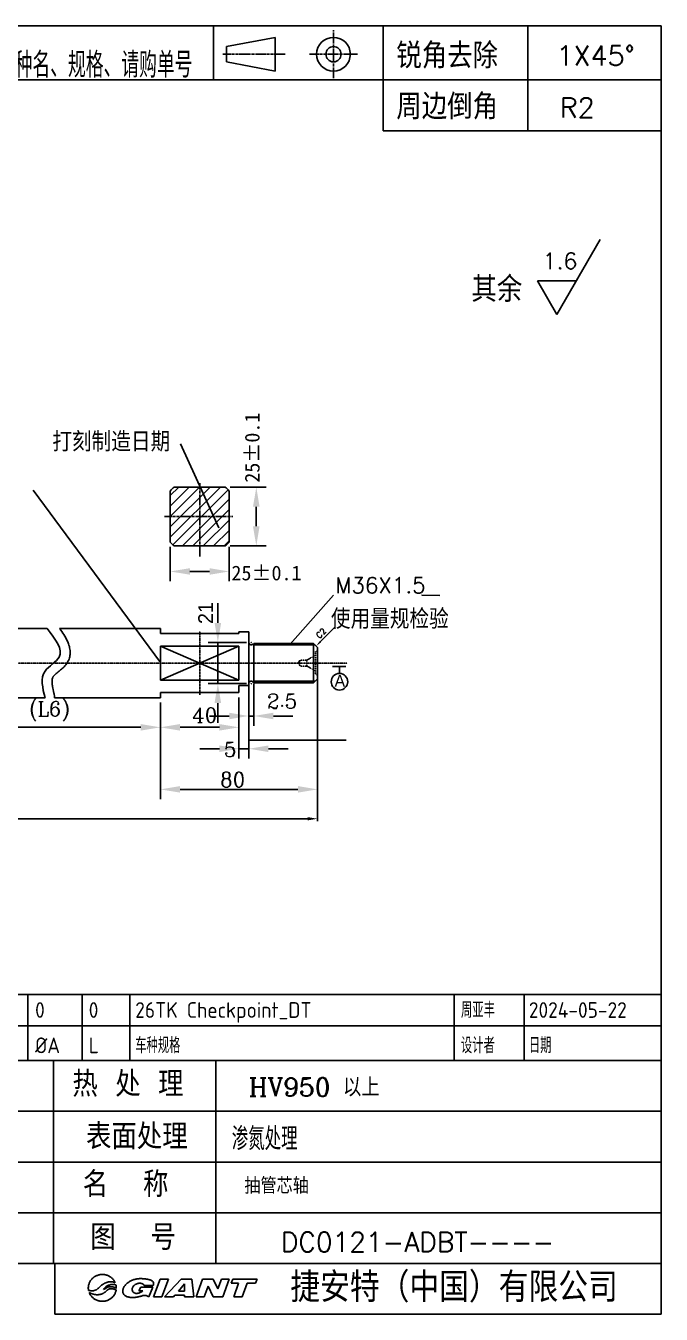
# Model space of a CAD drawing. Extents: x 47053 to 47992, y -1128 to -472.
# Drawn here: x 47668 to 47992, y -1128 to -472 of the extents above; entities that cross this region are included whole.
import ezdxf
from ezdxf.enums import TextEntityAlignment as Align

# ---------------------------------------------------------------- set-up
doc = ezdxf.new("R2010")
doc.units = 0
doc.header["$MEASUREMENT"] = 0
doc.linetypes.add('CENTER', pattern=[2, 1.25, -0.25, 0.25, -0.25])
doc.linetypes.add('HIDDEN', pattern=[0.375, 0.25, -0.125])
doc.layers.get('0').update_dxf_attribs({"linetype": 'CONTINUOUS'})
doc.layers.get('DEFPOINTS').update_dxf_attribs({"linetype": 'CONTINUOUS'})
for name, color, linetype in [('CEN', 1, 'CENTER'), ('CON', 7, 'CONTINUOUS'), ('DAS', 5, 'HIDDEN'), ('DIM', 7, 'CONTINUOUS'), ('TL', 7, 'CONTINUOUS'), ('TXT', 7, 'CONTINUOUS')]:
    doc.layers.add(name, color=color, linetype=linetype)
doc.styles.add('2', font='simsun.ttc')
doc.styles.add('ACISOTS', font='isocp.shx', dxfattribs={"height": 1, "bigfont": 'gbcbig.shx'})
doc.styles.add('CHINA', font='c2', dxfattribs={"bigfont": 'china'})
doc.styles.add('H', font='IC-Romanc.shx', dxfattribs={"bigfont": 'hzfs.shx'})
doc.styles.add('HZ', font='complex.shx', dxfattribs={"bigfont": 'HZFS.SHX'})
doc.styles.add('ROMANS', font='romans.shx', dxfattribs={"bigfont": 'hzfs.shx'})
doc.styles.get("Standard").update_dxf_attribs({"font": 'txt.shx', "bigfont": 'hzfs.shx'})
doc.dimstyles.new('ISO-25$0', dxfattribs={"dimtxt": 7, "dimasz": 5, "dimexe": 1.25, "dimexo": 0.625, "dimgap": 1.2, "dimtad": 1, "dimdec": 1, "dimzin": 1, "dimdsep": 46, "dimtxsty": 'STANDARD', "dimcen": 0, "dimadec": 1, "dimazin": 0, "dimtfac": 1, "dimtdec": 1, "dimtix": 1, "dimtofl": 0, "dimtmove": 1, "dimatfit": 3, "dimfxl": 1, "dimarcsym": 0})
doc.dimstyles.get("Standard").update_dxf_attribs({"dimtxt": 8, "dimasz": 1.5, "dimexe": 1, "dimexo": 0, "dimgap": 2, "dimtad": 1, "dimdec": 3, "dimrnd": 0.01, "dimdsep": 46, "dimtxsty": 'HZ', "dimcen": 0.09, "dimazin": 2, "dimtfac": 1, "dimtdec": 3, "dimtmove": 0, "dimatfit": 3, "dimfxl": 1, "dimtolj": 1, "dimarcsym": 0})
doc.dimstyles.new('STANDARD$0', dxfattribs={"dimscale": 2.5, "dimtxt": 3, "dimasz": 4, "dimexe": 2, "dimexo": 1, "dimgap": 1, "dimtad": 1, "dimdsep": 46, "dimtxsty": 'CHINA', "dimcen": 1, "dimazin": 2, "dimtfac": 1, "dimtmove": 1, "dimatfit": 3, "dimfxl": 1, "dimtolj": 1, "dimarcsym": 0})

# ---------------------------------------------------------------- blocks, each defined once
blk = doc.blocks.new('*D25')
at = {"layer": 'DEFPOINTS', "color": 0, "transparency": 16777216}
for p in [(47159.51, -796.45), (47816.63, -796.45), (47159.51, -875.78)]:
    blk.add_point(p, dxfattribs=at)
at = {"layer": 'DIM', "color": 0, "lineweight": -2, "transparency": 16777216}
for p, q in [((47159.51, -797.08), (47159.51, -877.03)), ((47816.63, -797.08), (47816.63, -877.03)), ((47811.63, -875.78), (47164.51, -875.78))]:
    blk.add_line(p, q, dxfattribs=at)
at = {"layer": 'DIM', "color": 0, "transparency": 16777216}
for points in [[(47164.51, -874.95), (47164.51, -876.62), (47159.51, -875.78)], [(47811.63, -876.62), (47811.63, -874.95), (47816.63, -875.78)]]:
    blk.add_solid(points, dxfattribs=at)
at = {"layer": 'DIM', "color": 0, "transparency": 16777216, "insert": (47444.98, -871.08), "char_height": 7, "attachment_point": 5}
blk.add_mtext('LT', dxfattribs=at)
blk = doc.blocks.new('*D24')
at = {"layer": 'DEFPOINTS', "color": 0, "transparency": 16777216}
for p in [(47741.63, -734.76), (47771.63, -734.76), (47771.63, -749.77)]:
    blk.add_point(p, dxfattribs=at)
at = {"layer": 'DIM', "color": 0, "lineweight": -2, "transparency": 16777216}
for p, q in [((47741.63, -737.26), (47741.63, -754.77)), ((47771.63, -737.26), (47771.63, -754.77)), ((47751.63, -749.77), (47761.63, -749.77))]:
    blk.add_line(p, q, dxfattribs=at)
at = {"layer": 'DIM', "color": 0, "transparency": 16777216}
for points in [[(47751.63, -748.1), (47751.63, -751.43), (47741.63, -749.77)], [(47761.63, -751.43), (47761.63, -748.1), (47771.63, -749.77)]]:
    blk.add_solid(points, dxfattribs=at)
at = {"layer": 'DIM', "color": 0, "transparency": 16777216, "insert": (47790.63, -750.6), "char_height": 7.5, "attachment_point": 5, "style": '2'}
blk.add_mtext('\\A1;25±0.1', dxfattribs=at)
blk = doc.blocks.new('*D23')
at = {"layer": 'DEFPOINTS', "color": 0, "transparency": 16777216}
for p in [(47769.63, -706.76), (47769.63, -736.76), (47785.45, -736.76)]:
    blk.add_point(p, dxfattribs=at)
at = {"layer": 'DIM', "color": 0, "lineweight": -2, "transparency": 16777216}
for p, q in [((47772.13, -706.76), (47790.45, -706.76)), ((47785.45, -716.76), (47785.45, -726.76)), ((47772.13, -736.76), (47790.45, -736.76))]:
    blk.add_line(p, q, dxfattribs=at)
at = {"layer": 'DIM', "color": 0, "transparency": 16777216}
for points in [[(47787.11, -716.76), (47783.78, -716.76), (47785.45, -706.76)], [(47783.78, -726.76), (47787.11, -726.76), (47785.45, -736.76)]]:
    blk.add_solid(points, dxfattribs=at)
at = {"layer": 'DIM', "color": 0, "transparency": 16777216, "insert": (47783.43, -686.67), "char_height": 7.5, "attachment_point": 5, "rotation": 90, "style": '2'}
blk.add_mtext('\\A1;25±0.1', dxfattribs=at)
blk = doc.blocks.new('*D22')
at = {"layer": 'DEFPOINTS', "color": 0, "transparency": 16777216}
for p in [(47783, -785.95), (47765.86, -806.86), (47782.91, -806.86)]:
    blk.add_point(p, dxfattribs=at)
at = {"layer": 'DIM', "color": 0, "lineweight": -2, "transparency": 16777216}
for p, q in [((47765.86, -775.95), (47765.86, -765.95)), ((47780.5, -785.95), (47760.86, -785.95)), ((47765.86, -785.95), (47765.86, -806.86)), ((47780.41, -806.86), (47760.86, -806.86)), ((47765.86, -816.86), (47765.86, -826.86))]:
    blk.add_line(p, q, dxfattribs=at)
at = {"layer": 'DIM', "color": 0, "transparency": 16777216}
for points in [[(47764.19, -775.95), (47767.53, -775.95), (47765.86, -785.95)], [(47767.53, -816.86), (47764.19, -816.86), (47765.86, -806.86)]]:
    blk.add_solid(points, dxfattribs=at)
at = {"layer": 'DIM', "color": 0, "transparency": 16777216, "insert": (47759.61, -770.95), "char_height": 7.5, "attachment_point": 5, "rotation": 90, "style": 'CHINA'}
blk.add_mtext('\\A1;21', dxfattribs=at)
blk = doc.blocks.new('*D21')
at = {"layer": 'DEFPOINTS', "color": 0, "transparency": 16777216}
for p in [(47816.63, -796.45), (47736.63, -814.1), (47736.63, -860.83)]:
    blk.add_point(p, dxfattribs=at)
at = {"layer": 'DIM', "color": 0, "lineweight": -2, "transparency": 16777216}
for p, q in [((47816.63, -798.95), (47816.63, -865.83)), ((47736.63, -816.6), (47736.63, -865.83)), ((47806.63, -860.83), (47746.63, -860.83))]:
    blk.add_line(p, q, dxfattribs=at)
at = {"layer": 'DIM', "color": 0, "transparency": 16777216}
for points in [[(47746.63, -859.16), (47746.63, -862.49), (47736.63, -860.83)], [(47806.63, -862.49), (47806.63, -859.16), (47816.63, -860.83)]]:
    blk.add_solid(points, dxfattribs=at)
at = {"layer": 'DIM', "color": 0, "transparency": 16777216, "insert": (47773.38, -855.87), "char_height": 7.5, "attachment_point": 5, "style": 'HZ'}
blk.add_mtext('\\A1;80', dxfattribs=at)
blk = doc.blocks.new('*D20')
at = {"layer": 'DEFPOINTS', "color": 0, "transparency": 16777216}
for p in [(47736.63, -814.1), (47776.63, -811.45), (47736.63, -829.2)]:
    blk.add_point(p, dxfattribs=at)
at = {"layer": 'DIM', "color": 0, "lineweight": -2, "transparency": 16777216}
for p, q in [((47776.63, -813.95), (47776.63, -834.2)), ((47736.63, -816.6), (47736.63, -834.2)), ((47766.63, -829.2), (47746.63, -829.2))]:
    blk.add_line(p, q, dxfattribs=at)
at = {"layer": 'DIM', "color": 0, "transparency": 16777216}
for points in [[(47746.63, -827.54), (47746.63, -830.87), (47736.63, -829.2)], [(47766.63, -830.87), (47766.63, -827.54), (47776.63, -829.2)]]:
    blk.add_solid(points, dxfattribs=at)
at = {"layer": 'DIM', "color": 0, "transparency": 16777216, "insert": (47759.14, -822.95), "char_height": 7.5, "attachment_point": 5, "style": 'HZ'}
blk.add_mtext('\\A1;40', dxfattribs=at)
blk = doc.blocks.new('*D19')
at = {"layer": 'DEFPOINTS', "color": 0, "transparency": 16777216}
for p in [(47784.13, -804.46), (47781.63, -807.85), (47784.13, -823.43)]:
    blk.add_point(p, dxfattribs=at)
at = {"layer": 'DIM', "color": 0, "lineweight": -2, "transparency": 16777216}
for p, q in [((47784.13, -806.96), (47784.13, -828.43)), ((47781.63, -810.35), (47781.63, -828.43)), ((47771.63, -823.43), (47761.63, -823.43)), ((47781.63, -823.43), (47784.13, -823.43)), ((47794.13, -823.43), (47804.13, -823.43))]:
    blk.add_line(p, q, dxfattribs=at)
at = {"layer": 'DIM', "color": 0, "transparency": 16777216}
for points in [[(47771.63, -825.09), (47771.63, -821.76), (47781.63, -823.43)], [(47794.13, -821.76), (47794.13, -825.09), (47784.13, -823.43)]]:
    blk.add_solid(points, dxfattribs=at)
at = {"layer": 'DIM', "color": 0, "transparency": 16777216, "insert": (47798.56, -815.88), "char_height": 7.5, "attachment_point": 5, "style": 'HZ'}
blk.add_mtext('\\A1;2.5', dxfattribs=at)
blk = doc.blocks.new('*D18')
at = {"layer": 'DEFPOINTS', "color": 0, "transparency": 16777216}
for p in [(47776.63, -811.45), (47781.63, -807.85), (47781.63, -840.11)]:
    blk.add_point(p, dxfattribs=at)
at = {"layer": 'DIM', "color": 0, "lineweight": -2, "transparency": 16777216}
for p, q in [((47776.63, -813.95), (47776.63, -845.11)), ((47781.63, -810.35), (47781.63, -845.11)), ((47766.63, -840.11), (47756.63, -840.11)), ((47776.63, -840.11), (47781.63, -840.11)), ((47791.63, -840.11), (47801.63, -840.11))]:
    blk.add_line(p, q, dxfattribs=at)
at = {"layer": 'DIM', "color": 0, "transparency": 16777216}
for points in [[(47766.63, -841.78), (47766.63, -838.44), (47776.63, -840.11)], [(47791.63, -838.44), (47791.63, -841.78), (47781.63, -840.11)]]:
    blk.add_solid(points, dxfattribs=at)
at = {"layer": 'DIM', "color": 0, "transparency": 16777216, "insert": (47772.13, -840.44), "char_height": 7.5, "attachment_point": 5, "style": 'HZ'}
blk.add_mtext('\\A1;5', dxfattribs=at)
blk = doc.blocks.new('*D17')
at = {"layer": 'DEFPOINTS', "color": 0, "transparency": 16777216}
for p in [(47623.52, -814.6), (47736.63, -814.6), (47736.63, -829.2)]:
    blk.add_point(p, dxfattribs=at)
at = {"layer": 'DIM', "color": 0, "lineweight": -2, "transparency": 16777216}
for p, q in [((47623.52, -817.1), (47623.52, -834.2)), ((47736.63, -817.1), (47736.63, -834.2)), ((47633.52, -829.2), (47726.63, -829.2))]:
    blk.add_line(p, q, dxfattribs=at)
at = {"layer": 'DIM', "color": 0, "transparency": 16777216}
for points in [[(47633.52, -827.54), (47633.52, -830.87), (47623.52, -829.2)], [(47726.63, -830.87), (47726.63, -827.54), (47736.63, -829.2)]]:
    blk.add_solid(points, dxfattribs=at)
at = {"layer": 'DIM', "color": 0, "transparency": 16777216, "insert": (47680.07, -821), "char_height": 7.5, "attachment_point": 5, "style": 'HZ'}
blk.add_mtext('\\A1;(L6)', dxfattribs=at)
blk = doc.blocks.new('GIANT')
for p, q in [((231.03, 29.75), (230.98, 29.65)), ((231.09, 29.84), (231.03, 29.75)), ((231.15, 29.94), (231.09, 29.84)), ((231.21, 30.03), (231.15, 29.94)), ((231.28, 30.12), (231.21, 30.03)), ((231.35, 30.2), (231.28, 30.12)), ((231.43, 30.28), (231.35, 30.2)), ((231.51, 30.36), (231.43, 30.28)), ((231.59, 30.43), (231.51, 30.36)), ((231.68, 30.5), (231.59, 30.43)), ((231.77, 30.56), (231.68, 30.5)), ((231.87, 30.62), (231.77, 30.56)), ((231.97, 30.68), (231.87, 30.62)), ((232.07, 30.73), (231.97, 30.68)), ((232.17, 30.77), (232.07, 30.73)), ((232.27, 30.81), (232.17, 30.77)), ((232.38, 30.85), (232.27, 30.81)), ((232.49, 30.88), (232.38, 30.85)), ((232.6, 30.91), (232.49, 30.88)), ((232.72, 30.93), (232.6, 30.91)), ((232.83, 30.94), (232.72, 30.93)), ((232.95, 30.95), (232.83, 30.94)), ((233.07, 30.96), (232.95, 30.95)), ((233.18, 30.95), (233.07, 30.96)), ((233.3, 30.95), (233.18, 30.95)), ((233.42, 30.93), (233.3, 30.95)), ((233.53, 30.91), (233.42, 30.93)), ((233.65, 30.89), (233.53, 30.91)), ((233.76, 30.86), (233.65, 30.89)), ((233.87, 30.82), (233.76, 30.86)), ((233.98, 30.78), (233.87, 30.82)), ((234.09, 30.74), (233.98, 30.78)), ((234, 29.7), (234.08, 29.72)), ((234.08, 29.72), (234.16, 29.73)), ((234.19, 30.68), (234.09, 30.74)), ((234.16, 29.73), (234.25, 29.74)), ((234.29, 30.63), (234.19, 30.68)), ((234.25, 29.74), (234.33, 29.75)), ((234.39, 30.57), (234.29, 30.63)), ((234.33, 29.75), (234.41, 29.75)), ((234.49, 30.5), (234.39, 30.57)), ((234.41, 29.75), (234.49, 29.75)), ((234.58, 30.43), (234.49, 30.5)), ((234.49, 29.75), (234.58, 29.75)), ((234.67, 30.35), (234.58, 30.43)), ((234.58, 29.75), (234.66, 29.74)), ((234.66, 29.74), (234.74, 29.73)), ((234.75, 30.27), (234.67, 30.35)), ((234.74, 29.73), (234.82, 29.72)), ((234.83, 30.18), (234.75, 30.27)), ((234.82, 29.72), (234.9, 29.7)), ((234.91, 30.1), (234.83, 30.18)), ((234.98, 30), (234.91, 30.1)), ((235.05, 29.91), (234.98, 30)), ((235.11, 29.81), (235.05, 29.91)), ((235.16, 29.7), (235.11, 29.81)), ((237.46, 29.71), (237.36, 29.65)), ((237.56, 29.78), (237.46, 29.71)), ((237.66, 29.84), (237.56, 29.78)), ((237.76, 29.89), (237.66, 29.84)), ((237.87, 29.95), (237.76, 29.89)), ((237.97, 30), (237.87, 29.95)), ((238.08, 30.04), (237.97, 30)), ((238.19, 30.08), (238.08, 30.04)), ((238.3, 30.12), (238.19, 30.08)), ((238.42, 30.15), (238.3, 30.12)), ((238.53, 30.18), (238.42, 30.15)), ((238.65, 30.2), (238.53, 30.18)), ((238.76, 30.22), (238.65, 30.2)), ((238.88, 30.24), (238.76, 30.22)), ((238.99, 30.25), (238.88, 30.24)), ((239.11, 30.26), (238.99, 30.25)), ((239.23, 30.27), (239.11, 30.26)), ((239.35, 30.27), (239.23, 30.27)), ((239.46, 30.27), (239.35, 30.27)), ((239.58, 30.27), (239.46, 30.27)), ((239.7, 30.26), (239.58, 30.27)), ((239.82, 30.25), (239.7, 30.26)), ((239.93, 30.25), (239.82, 30.25)), ((240.05, 30.23), (239.93, 30.25)), ((240.17, 30.22), (240.05, 30.23)), ((240.28, 30.21), (240.17, 30.22)), ((240.4, 30.19), (240.28, 30.21)), ((240.52, 30.17), (240.4, 30.19)), ((240.63, 30.15), (240.52, 30.17)), ((240.75, 30.13), (240.63, 30.15)), ((240.86, 30.1), (240.75, 30.13)), ((240.97, 30.06), (240.86, 30.1)), ((241.08, 30.02), (240.97, 30.06)), ((241.19, 29.97), (241.08, 30.02)), ((241.28, 29.9), (241.19, 29.97)), ((241.37, 29.82), (241.28, 29.9)), ((241.44, 29.73), (241.37, 29.82)), ((241.49, 29.62), (241.44, 29.73)), ((242.59, 30.21), (241.52, 27.29)), ((243.97, 30.21), (242.59, 30.21)), ((242.89, 27.29), (243.97, 30.21)), ((246.06, 30.21), (243.34, 27.29)), ((247.83, 30.21), (246.06, 30.21)), ((248.13, 27.29), (247.83, 30.21)), ((248.52, 27.29), (249.6, 30.21)), ((249.6, 30.21), (251.31, 30.21)), ((251.31, 30.21), (252.1, 28.61)), ((252.1, 28.61), (252.7, 30.21)), ((252.7, 30.21), (253.99, 30.21)), ((253.99, 30.21), (252.92, 27.29)), ((254.56, 30.21), (254.3, 29.5)), ((258.57, 30.21), (254.56, 30.21)), ((258.31, 29.5), (258.57, 30.21)), ((230.79, 28.9), (230.78, 28.78)), ((230.78, 28.78), (230.78, 28.67)), ((230.78, 28.67), (230.79, 28.56)), ((230.8, 29.01), (230.79, 28.9)), ((230.79, 28.56), (230.8, 28.45)), ((230.82, 29.12), (230.8, 29.01)), ((230.8, 28.45), (230.82, 28.34)), ((230.84, 29.23), (230.82, 29.12)), ((230.82, 28.34), (230.9, 28.32)), ((230.87, 29.33), (230.84, 29.23)), ((230.9, 29.44), (230.87, 29.33)), ((230.94, 29.55), (230.9, 29.44)), ((230.9, 28.32), (230.98, 28.31)), ((231.01, 27.94), (230.93, 27.97)), ((230.93, 27.97), (230.97, 27.88)), ((230.98, 29.65), (230.94, 29.55)), ((230.97, 27.88), (231.01, 27.79)), ((230.98, 28.31), (231.07, 28.3)), ((231.08, 27.91), (231.01, 27.94)), ((231.01, 27.79), (231.06, 27.7)), ((231.06, 27.7), (231.11, 27.61)), ((231.07, 28.3), (231.15, 28.29)), ((231.15, 27.88), (231.08, 27.91)), ((231.11, 27.61), (231.17, 27.53)), ((231.15, 28.29), (231.23, 28.28)), ((231.23, 27.85), (231.15, 27.88)), ((231.23, 28.28), (231.31, 28.28)), ((231.3, 27.81), (231.23, 27.85)), ((231.38, 27.79), (231.3, 27.81)), ((231.31, 28.28), (231.39, 28.28)), ((231.46, 27.76), (231.38, 27.79)), ((231.39, 28.28), (231.48, 28.28)), ((231.53, 27.73), (231.46, 27.76)), ((231.48, 28.28), (231.56, 28.28)), ((231.61, 27.71), (231.53, 27.73)), ((231.56, 28.28), (231.64, 28.29)), ((231.69, 27.69), (231.61, 27.71)), ((231.64, 28.29), (231.72, 28.31)), ((231.77, 27.67), (231.69, 27.69)), ((231.72, 28.31), (231.8, 28.32)), ((231.85, 27.66), (231.77, 27.67)), ((231.8, 28.32), (231.88, 28.35)), ((231.93, 27.65), (231.85, 27.66)), ((231.88, 28.35), (231.96, 28.37)), ((232.01, 27.64), (231.93, 27.65)), ((231.96, 28.37), (232.03, 28.41)), ((232.09, 27.63), (232.01, 27.64)), ((232.03, 28.41), (232.11, 28.44)), ((232.18, 27.63), (232.09, 27.63)), ((232.11, 28.44), (232.18, 28.49)), ((232.18, 28.49), (232.25, 28.53)), ((232.26, 27.62), (232.18, 27.63)), ((232.25, 28.53), (232.31, 28.58)), ((232.34, 27.62), (232.26, 27.62)), ((232.31, 28.58), (232.37, 28.63)), ((232.42, 27.63), (232.34, 27.62)), ((232.37, 28.63), (232.44, 28.69)), ((232.5, 27.64), (232.42, 27.63)), ((232.44, 28.69), (232.5, 28.74)), ((232.5, 28.74), (232.56, 28.8)), ((232.58, 27.64), (232.5, 27.64)), ((232.56, 28.8), (232.62, 28.86)), ((232.66, 27.66), (232.58, 27.64)), ((232.62, 28.86), (232.68, 28.91)), ((232.74, 27.67), (232.66, 27.66)), ((232.68, 28.91), (232.74, 28.97)), ((232.74, 28.97), (232.8, 29.03)), ((232.82, 27.69), (232.74, 27.67)), ((232.8, 29.03), (232.86, 29.08)), ((232.9, 27.72), (232.82, 27.69)), ((232.86, 29.08), (232.92, 29.13)), ((232.98, 27.74), (232.9, 27.72)), ((232.92, 29.13), (232.98, 29.19)), ((232.98, 29.19), (233.05, 29.24)), ((233.05, 27.77), (232.98, 27.74)), ((233.05, 29.24), (233.11, 29.29)), ((233.13, 27.8), (233.05, 27.77)), ((233.11, 29.29), (233.18, 29.33)), ((233.2, 27.84), (233.13, 27.8)), ((233.18, 29.33), (233.25, 29.38)), ((233.27, 27.88), (233.2, 27.84)), ((233.25, 29.38), (233.32, 29.42)), ((233.34, 27.92), (233.27, 27.88)), ((233.28, 28.48), (233.35, 28.58)), ((233.38, 28.54), (233.28, 28.48)), ((233.32, 29.42), (233.39, 29.46)), ((233.41, 27.97), (233.34, 27.92)), ((233.35, 28.58), (233.43, 28.68)), ((233.48, 28.6), (233.38, 28.54)), ((233.39, 29.46), (233.46, 29.5)), ((233.47, 28.01), (233.41, 27.97)), ((233.43, 28.68), (233.51, 28.77)), ((233.46, 29.5), (233.54, 29.54)), ((233.54, 28.06), (233.47, 28.01)), ((233.59, 28.66), (233.48, 28.6)), ((233.51, 28.77), (233.61, 28.86)), ((233.54, 29.54), (233.61, 29.57)), ((233.6, 28.12), (233.54, 28.06)), ((233.69, 28.72), (233.59, 28.66)), ((233.66, 28.17), (233.6, 28.12)), ((233.61, 29.57), (233.69, 29.6)), ((233.61, 28.86), (233.7, 28.93)), ((233.72, 28.22), (233.66, 28.17)), ((233.69, 29.6), (233.77, 29.63)), ((233.8, 28.77), (233.69, 28.72)), ((233.7, 28.93), (233.8, 29.01)), ((233.78, 28.28), (233.72, 28.22)), ((233.77, 29.63), (233.84, 29.66)), ((233.85, 28.33), (233.78, 28.28)), ((233.8, 29.01), (233.91, 29.07)), ((233.91, 28.82), (233.8, 28.77)), ((233.84, 29.66), (233.92, 29.68)), ((233.91, 28.38), (233.85, 28.33)), ((233.91, 29.07), (234.02, 29.13)), ((234.02, 28.86), (233.91, 28.82)), ((233.97, 28.43), (233.91, 28.38)), ((233.92, 29.68), (234, 29.7)), ((234.04, 28.48), (233.97, 28.43)), ((234.02, 29.13), (234.13, 29.18)), ((234.13, 28.9), (234.02, 28.86)), ((234.11, 28.52), (234.04, 28.48)), ((234.18, 28.56), (234.11, 28.52)), ((234.13, 29.18), (234.25, 29.22)), ((234.25, 28.92), (234.13, 28.9)), ((234.26, 28.58), (234.18, 28.56)), ((234.25, 29.22), (234.37, 29.25)), ((234.37, 28.94), (234.25, 28.92)), ((234.34, 28.61), (234.26, 28.58)), ((234.42, 28.62), (234.34, 28.61)), ((234.37, 29.25), (234.49, 29.28)), ((234.49, 28.95), (234.37, 28.94)), ((234.5, 28.62), (234.42, 28.62)), ((234.49, 29.28), (234.62, 29.3)), ((234.61, 28.94), (234.49, 28.95)), ((234.58, 28.62), (234.5, 28.62)), ((234.66, 28.62), (234.58, 28.62)), ((234.72, 28.93), (234.61, 28.94)), ((234.62, 29.3), (234.74, 29.31)), ((234.74, 28.61), (234.66, 28.62)), ((234.84, 28.91), (234.72, 28.93)), ((234.74, 29.31), (234.86, 29.31)), ((234.82, 28.59), (234.74, 28.61)), ((234.9, 28.57), (234.82, 28.59)), ((234.96, 28.88), (234.84, 28.91)), ((234.86, 29.31), (234.99, 29.3)), ((234.9, 29.7), (234.98, 29.68)), ((234.98, 28.55), (234.9, 28.57)), ((235.07, 28.84), (234.96, 28.88)), ((234.98, 29.68), (235.06, 29.65)), ((235.06, 28.53), (234.98, 28.55)), ((234.99, 29.3), (235.11, 29.28)), ((235.03, 27.57), (235.08, 27.66)), ((235.06, 29.65), (235.13, 29.63)), ((235.13, 28.5), (235.06, 28.53)), ((235.18, 28.8), (235.07, 28.84)), ((235.08, 27.66), (235.13, 27.74)), ((235.11, 29.28), (235.23, 29.24)), ((235.13, 29.63), (235.21, 29.6)), ((235.21, 28.47), (235.13, 28.5)), ((235.13, 27.74), (235.18, 27.83)), ((235.21, 29.6), (235.16, 29.7)), ((235.29, 28.74), (235.18, 28.8)), ((235.18, 27.83), (235.22, 27.93)), ((235.28, 28.44), (235.21, 28.47)), ((235.22, 27.93), (235.26, 28.02)), ((235.23, 29.24), (235.34, 29.19)), ((235.26, 28.02), (235.29, 28.12)), ((235.36, 28.41), (235.28, 28.44)), ((235.39, 28.67), (235.29, 28.74)), ((235.29, 28.12), (235.32, 28.21)), ((235.32, 28.21), (235.34, 28.31)), ((235.34, 29.19), (235.36, 29.09)), ((235.34, 28.31), (235.36, 28.41)), ((235.36, 29.09), (235.37, 28.98)), ((235.37, 28.98), (235.38, 28.88)), ((235.38, 28.88), (235.39, 28.78)), ((235.39, 28.78), (235.39, 28.67)), ((236.46, 28.45), (236.44, 28.33)), ((236.44, 28.33), (236.44, 28.22)), ((236.44, 28.22), (236.44, 28.1)), ((236.44, 28.1), (236.46, 27.98)), ((236.5, 28.56), (236.46, 28.45)), ((236.46, 27.98), (236.5, 27.87)), ((236.54, 28.67), (236.5, 28.56)), ((236.5, 27.87), (236.56, 27.77)), ((236.59, 28.78), (236.54, 28.67)), ((236.56, 27.77), (236.62, 27.67)), ((236.64, 28.88), (236.59, 28.78)), ((236.62, 27.67), (236.7, 27.58)), ((236.7, 28.98), (236.64, 28.88)), ((236.77, 29.08), (236.7, 28.98)), ((236.7, 27.58), (236.79, 27.51)), ((236.85, 29.17), (236.77, 29.08)), ((236.92, 29.26), (236.85, 29.17)), ((237, 29.34), (236.92, 29.26)), ((237.09, 29.42), (237, 29.34)), ((237.18, 29.5), (237.09, 29.42)), ((237.27, 29.58), (237.18, 29.5)), ((237.36, 29.65), (237.27, 29.58)), ((237.99, 28.53), (238, 28.65)), ((238, 28.41), (237.99, 28.53)), ((238, 28.65), (238.04, 28.77)), ((238.03, 28.29), (238, 28.41)), ((238.08, 28.17), (238.03, 28.29)), ((238.04, 28.77), (238.09, 28.89)), ((238.16, 28.07), (238.08, 28.17)), ((238.09, 28.89), (238.15, 28.99)), ((238.15, 28.99), (238.23, 29.09)), ((238.25, 27.99), (238.16, 28.07)), ((238.23, 29.09), (238.32, 29.17)), ((238.35, 27.92), (238.25, 27.99)), ((238.32, 29.17), (238.42, 29.25)), ((238.47, 27.88), (238.35, 27.92)), ((238.42, 29.25), (238.52, 29.32)), ((238.59, 27.85), (238.47, 27.88)), ((238.52, 29.32), (238.64, 29.37)), ((238.71, 27.83), (238.59, 27.85)), ((238.64, 29.37), (238.75, 29.42)), ((238.84, 27.84), (238.71, 27.83)), ((238.75, 29.42), (238.87, 29.46)), ((238.96, 27.86), (238.84, 27.84)), ((238.87, 29.46), (238.99, 29.48)), ((239.08, 27.89), (238.96, 27.86)), ((238.99, 29.48), (239.11, 29.5)), ((239.2, 27.93), (239.08, 27.89)), ((239.11, 29.5), (239.24, 29.51)), ((239.4, 28.87), (239.12, 28.24)), ((239.12, 28.24), (239.73, 28.24)), ((239.31, 27.97), (239.2, 27.93)), ((239.24, 29.51), (239.36, 29.51)), ((239.42, 28.03), (239.31, 27.97)), ((239.36, 29.51), (239.49, 29.49)), ((241.41, 28.87), (239.4, 28.87)), ((239.53, 28.1), (239.42, 28.03)), ((239.49, 29.49), (239.61, 29.46)), ((239.63, 28.17), (239.53, 28.1)), ((239.61, 29.46), (239.72, 29.42)), ((239.73, 28.24), (239.63, 28.17)), ((239.72, 29.42), (239.83, 29.36)), ((239.83, 29.36), (239.92, 29.27)), ((239.92, 29.27), (239.97, 29.16)), ((239.97, 29.16), (241.47, 29.16)), ((240.75, 27.29), (241.41, 28.87)), ((241.47, 29.16), (241.5, 29.27)), ((241.51, 29.51), (241.49, 29.62)), ((241.5, 29.27), (241.51, 29.39)), ((241.51, 29.39), (241.51, 29.51)), ((245.61, 28.21), (246.64, 29.42)), ((246.64, 28.21), (245.61, 28.21)), ((246.64, 29.42), (246.64, 28.21)), ((250.49, 29.01), (249.85, 27.29)), ((251.35, 27.29), (250.49, 29.01)), ((254.3, 29.5), (255.52, 29.5)), ((255.52, 29.5), (254.71, 27.29)), ((256.09, 27.29), (256.91, 29.5)), ((256.91, 29.5), (258.31, 29.5)), ((231.17, 27.53), (231.23, 27.45)), ((231.23, 27.45), (231.29, 27.37)), ((231.29, 27.37), (231.36, 27.29)), ((231.36, 27.29), (231.43, 27.22)), ((231.43, 27.22), (231.5, 27.15)), ((231.5, 27.15), (231.57, 27.09)), ((231.57, 27.09), (231.65, 27.02)), ((231.65, 27.02), (231.73, 26.96)), ((231.73, 26.96), (231.82, 26.91)), ((231.82, 26.91), (231.9, 26.86)), ((231.9, 26.86), (231.99, 26.81)), ((231.99, 26.81), (232.08, 26.76)), ((232.08, 26.76), (232.18, 26.72)), ((232.18, 26.72), (232.27, 26.69)), ((232.27, 26.69), (232.37, 26.65)), ((232.37, 26.65), (232.46, 26.63)), ((232.46, 26.63), (232.56, 26.6)), ((232.56, 26.6), (232.66, 26.58)), ((232.66, 26.58), (232.76, 26.57)), ((232.76, 26.57), (232.86, 26.55)), ((232.86, 26.55), (232.96, 26.55)), ((232.96, 26.55), (233.06, 26.54)), ((233.06, 26.54), (233.16, 26.54)), ((233.16, 26.54), (233.26, 26.55)), ((233.26, 26.55), (233.36, 26.56)), ((233.36, 26.56), (233.46, 26.57)), ((233.46, 26.57), (233.56, 26.59)), ((233.56, 26.59), (233.66, 26.61)), ((233.66, 26.61), (233.76, 26.64)), ((233.76, 26.64), (233.85, 26.67)), ((233.85, 26.67), (233.95, 26.7)), ((233.95, 26.7), (234.04, 26.74)), ((234.04, 26.74), (234.13, 26.78)), ((234.13, 26.78), (234.22, 26.83)), ((234.22, 26.83), (234.31, 26.88)), ((234.31, 26.88), (234.39, 26.93)), ((234.39, 26.93), (234.48, 26.99)), ((234.48, 26.99), (234.56, 27.05)), ((234.56, 27.05), (234.63, 27.12)), ((234.63, 27.12), (234.71, 27.19)), ((234.71, 27.19), (234.78, 27.26)), ((234.78, 27.26), (234.85, 27.33)), ((234.85, 27.33), (234.91, 27.41)), ((234.91, 27.41), (234.97, 27.49)), ((234.97, 27.49), (235.03, 27.57)), ((236.79, 27.51), (236.89, 27.44)), ((236.89, 27.44), (236.99, 27.38)), ((236.99, 27.38), (237.09, 27.33)), ((237.09, 27.33), (237.2, 27.29)), ((237.2, 27.29), (237.32, 27.25)), ((237.32, 27.25), (237.43, 27.22)), ((237.43, 27.22), (237.54, 27.2)), ((237.54, 27.2), (237.66, 27.18)), ((237.66, 27.18), (237.78, 27.17)), ((237.78, 27.17), (237.89, 27.16)), ((237.89, 27.16), (238.01, 27.16)), ((238.01, 27.16), (238.13, 27.16)), ((238.13, 27.16), (238.25, 27.16)), ((238.25, 27.16), (238.36, 27.17)), ((238.36, 27.17), (238.48, 27.18)), ((238.48, 27.18), (238.6, 27.2)), ((238.6, 27.2), (238.71, 27.21)), ((238.71, 27.21), (238.83, 27.23)), ((238.83, 27.23), (238.94, 27.26)), ((238.94, 27.26), (239.06, 27.28)), ((239.06, 27.28), (239.17, 27.31)), ((239.17, 27.31), (239.29, 27.34)), ((239.29, 27.34), (239.4, 27.37)), ((239.4, 27.37), (239.51, 27.4)), ((239.51, 27.4), (239.63, 27.44)), ((239.63, 27.44), (239.74, 27.47)), ((239.74, 27.47), (239.85, 27.49)), ((239.85, 27.49), (239.97, 27.51)), ((239.97, 27.51), (240.09, 27.51)), ((240.09, 27.51), (240.2, 27.5)), ((240.2, 27.5), (240.32, 27.47)), ((240.32, 27.47), (240.43, 27.44)), ((240.43, 27.44), (240.54, 27.39)), ((240.54, 27.39), (240.64, 27.34)), ((240.64, 27.34), (240.75, 27.29)), ((241.52, 27.29), (242.89, 27.29)), ((243.34, 27.29), (244.83, 27.29)), ((244.83, 27.29), (245.04, 27.54)), ((245.04, 27.54), (246.64, 27.54)), ((246.64, 27.54), (246.64, 27.29)), ((246.64, 27.29), (248.13, 27.29)), ((249.85, 27.29), (248.52, 27.29)), ((252.92, 27.29), (251.35, 27.29)), ((254.71, 27.29), (256.09, 27.29))]:
    blk.add_line(p, q)

msp = doc.modelspace()

# ---------------------------------------------------------------- hatches: boundary and pattern name
at = {"layer": 'DIM'}
h = msp.add_hatch(dxfattribs=at)
h.set_pattern_fill('ANSI31', color=256, scale=30, style=0)
h.set_pattern_definition([(45, (46012.5553, -976.483), (-2.6516504, 2.6516504), [])])
h.paths.add_polyline_path([(47756.6286, -706.7621), (47743.6314, -706.7621, 0.06235707), (47741.6286, -708.7649), (47741.6286, -721.7621), (47756.6286, -721.7621)])
h.paths.add_polyline_path([(47756.6286, -721.7621), (47771.6286, -721.7621), (47771.6286, -708.7649, 0.06235707), (47769.6257, -706.7621), (47756.6286, -706.7621)])
h.paths.add_polyline_path([(47756.6286, -736.7621), (47769.6257, -736.7621, 0.06235707), (47771.6286, -734.7592), (47771.6286, -721.7621), (47756.6286, -721.7621)])
h.paths.add_polyline_path([(47741.6286, -734.7592, 0.06235707), (47743.6314, -736.7621), (47756.6286, -736.7621), (47756.6286, -721.7621), (47741.6286, -721.7621)])

# ---------------------------------------------------------------- linework, layer by layer
at = {"layer": 'CEN'}
for p, q in [((47824.7686, -498.441), (47824.7686, -473.8792)), ((47800.2277, -486.1601), (47768.4145, -486.1601)), ((47837.0569, -486.1601), (47812.4803, -486.1601)), ((47756.6286, -742.0614), (47756.6286, -704.6088)), ((47738.7541, -721.7621), (47773.5677, -721.7621))]:
    msp.add_line(p, q, dxfattribs=at)
at = {"layer": 'CEN', "ltscale": 0.25}
for p, q in [((47756.6286, -812.6915), (47756.6286, -780.2133)), ((47141.9838, -796.4524), (47831.7389, -796.4524))]:
    msp.add_line(p, q, dxfattribs=at)
at = {"layer": 'CON', "color": 2}
for p, q in [((47991.6668, -1102.5151), (47991.6668, -471.6645)), ((47743.6314, -706.7621), (47769.6257, -706.7621)), ((47743.6314, -736.7621), (47769.6257, -736.7621)), ((47286.4577, -1102.5151), (47991.7054, -1102.5151))]:
    msp.add_line(p, q, dxfattribs=at)
at = {"layer": 'CON'}
for p, q in [((47741.6286, -734.7592), (47741.6286, -708.7649)), ((47771.6286, -734.7592), (47771.6286, -708.7649)), ((47623.5159, -778.8024), (47678.8672, -778.8024)), ((47685.1789, -778.8024), (47736.6286, -778.8024)), ((47736.6286, -781.4524), (47736.6286, -778.8024)), ((47776.6286, -781.4524), (47776.6286, -780.4524)), ((47776.6286, -780.4524), (47781.6286, -780.4524)), ((47781.6286, -807.8524), (47781.6286, -780.4524)), ((47736.6286, -781.4524), (47776.6286, -781.4524)), ((47776.6286, -787.7921), (47736.6286, -787.7921)), ((47736.6286, -805.1127), (47736.6286, -787.7921)), ((47776.6286, -805.1127), (47776.6286, -787.7921)), ((47784.1286, -806.4524), (47784.1286, -786.4524)), ((47784.1286, -786.4524), (47814.6286, -786.4524)), ((47814.6286, -806.4524), (47814.6286, -786.4524)), ((47814.6286, -786.4524), (47816.6286, -788.4524)), ((47816.6286, -804.4524), (47816.6286, -788.4524)), ((47824.266, -798.1548), (47830.9851, -798.1548)), ((47776.6286, -805.1127), (47736.6286, -805.1127)), ((47784.0514, -806.4524), (47814.6286, -806.4524)), ((47814.6286, -806.4524), (47816.6286, -804.4524)), ((47623.5159, -814.1024), (47677.834, -814.1024)), ((47682.6854, -814.1024), (47736.6286, -814.1024)), ((47736.6286, -811.4524), (47776.6286, -811.4524)), ((47736.6286, -814.1024), (47736.6286, -811.4524)), ((47776.6286, -807.8524), (47781.6286, -807.8524)), ((47776.6286, -811.4524), (47776.6286, -807.8524)), ((47976.114, -998.9866), (47052.5337, -998.9866))]:
    msp.add_line(p, q, dxfattribs=at)
at = {"layer": 'CON', "color": 2}
msp.add_lwpolyline([(47052.5337, -471.6645), (47991.6668, -471.6645)], dxfattribs=at)
at = {"layer": 'CON'}
for centre, radius, start, end in [((47750.6286, -715.7621), 11.4, 127.8636464, 142.1363536), ((47762.6286, -715.7621), 11.4, 37.8636464, 52.1363536), ((47750.6286, -727.7621), 11.4, 217.8636464, 232.1363536), ((47762.6286, -727.7621), 11.4, 307.8636464, 322.1363536), ((47782.9057, -785.9524), 1.25, 180, 336.4218215), ((47782.9057, -806.9524), 1.25, 23.5781785, 180)]:
    msp.add_arc(centre, radius, start, end, dxfattribs=at)
at = {"layer": 'DAS', "ltscale": 0.25}
for p, q in [((47811.2286, -794.9533), (47815.6286, -792.4533)), ((47815.6286, -790.4533), (47815.6286, -802.4515)), ((47816.6286, -790.4533), (47815.6286, -790.4533)), ((47806.7622, -796.4524), (47807.6277, -794.9533)), ((47806.7622, -796.4524), (47807.6277, -797.9515)), ((47807.6277, -794.9533), (47807.6277, -797.9515)), ((47811.2286, -794.9533), (47807.6277, -794.9533)), ((47811.2286, -797.9515), (47807.6277, -797.9515)), ((47811.2286, -794.9533), (47811.2286, -797.9515)), ((47811.2286, -797.9515), (47815.6286, -800.4515)), ((47816.6286, -802.4515), (47815.6286, -802.4515))]:
    msp.add_line(p, q, dxfattribs=at)
at = {"layer": 'DIM', "color": 0}
for p, q in [((47991.7054, -471.6645), (47052.5337, -471.6645)), ((47991.7054, -1102.5151), (47991.7054, -669.9065)), ((47669.0729, -998.5811), (47669.0729, -965.3322)), ((47682.1848, -999.0265), (47682.1848, -1102.5151)), ((47052.5337, -1102.5151), (47991.7054, -1102.5151)), ((47682.8837, -1128.3061), (47682.8837, -1102.5151))]:
    msp.add_line(p, q, dxfattribs=at)
at = {"layer": 'DIM'}
for p, q in [((47763.7095, -471.6645), (47763.7095, -499.1643)), ((47850.031, -471.6645), (47850.031, -499.1643)), ((47923.7649, -499.1643), (47923.7649, -471.6645)), ((47770.214, -482.2748), (47795.0607, -477.5793)), ((47795.0607, -477.5793), (47795.0607, -494.7408)), ((47770.214, -482.2748), (47770.214, -490.0453)), ((47770.214, -490.0453), (47795.0607, -494.7408)), ((47850.031, -497.633), (47850.031, -525.1327)), ((47923.7649, -525.1327), (47923.7649, -497.633)), ((47763.7095, -499.1643), (47606.2836, -499.1643)), ((47850.031, -499.1643), (47763.7095, -499.1643)), ((47850.031, -499.1643), (47991.7054, -499.1643)), ((47850.031, -523.6015), (47850.031, -525.1327)), ((47850.031, -525.1327), (47991.7054, -525.1327)), ((47850.031, -525.1327), (47991.7054, -525.1327)), ((47923.7649, -525.1327), (47923.7649, -523.6015)), ((47938.5258, -618.7408), (47960.5287, -580.6307)), ((47928.6367, -601.6124), (47938.5258, -618.7408)), ((47928.6367, -601.6124), (47948.4149, -601.6124)), ((47818.0469, -785.6281), (47825.2811, -778.339)), ((47827.8128, -798.1548), (47827.8128, -801.7525)), ((47781.6286, -807.8524), (47781.6286, -838.9998)), ((47991.7054, -965.3322), (47052.5337, -965.3322)), ((47696.7682, -965.3322), (47696.7682, -998.9866)), ((47721.0411, -965.3322), (47721.0411, -998.9866)), ((47886.212, -965.3322), (47886.212, -998.9866)), ((47921.8615, -965.3322), (47921.8615, -998.9866)), ((47052.5337, -998.9866), (47979.6477, -998.9866)), ((47332.8619, -998.9866), (47991.7054, -998.9866)), ((47499.1253, -999.0265), (47779.4535, -999.0265)), ((47764.8087, -1102.5151), (47764.8087, -998.9866)), ((47052.5337, -1024.8687), (47991.7054, -1024.8687)), ((47052.5337, -1050.7508), (47991.7054, -1050.7508)), ((47052.5337, -1076.633), (47991.7054, -1076.633)), ((47991.6668, -1128.3061), (47991.6668, -1102.5151)), ((47682.8837, -1128.3061), (47991.6668, -1128.3061))]:
    msp.add_line(p, q, dxfattribs=at)
for centre, radius in [((47824.7686, -486.1601), 8.5808), ((47824.7686, -486.1601), 3.8853), ((47827.8128, -805.9706), 4.2181)]:
    msp.add_circle(centre, radius, dxfattribs=at)
for points, knots in [([(47678.8672, -778.8024), (47683.0271, -784.1208), (47689.8732, -792.8735), (47674.4303, -800.4554), (47676.5993, -809.1522), (47677.834, -814.1024)], [0, 0, 0, 0, 15.83052356, 26.05293869, 39.55929484, 39.55929484, 39.55929484, 39.55929484]), ([(47685.1789, -778.8024), (47685.3892, -779.0839), (47685.5982, -779.3671), (47686.5361, -780.6595), (47687.2418, -781.689), (47688.5345, -783.8266), (47689.124, -784.9339), (47689.9234, -786.9219), (47690.1945, -787.757), (47690.5681, -789.5392), (47690.6698, -790.4895), (47690.5954, -792.2452), (47690.4768, -793.031), (47690.1332, -794.2304), (47689.9814, -794.6503), (47689.6067, -795.4963), (47689.3755, -795.9256), (47688.8893, -796.7014), (47688.6334, -797.0543), (47687.8032, -798.094), (47687.215, -798.6813), (47686.0722, -799.7326), (47685.5149, -800.1958), (47684.4708, -801.0532), (47683.9839, -801.447), (47683.132, -802.1737), (47682.768, -802.5068), (47682.3434, -802.9447), (47682.2204, -803.0833), (47682.0591, -803.2822), (47682.0063, -803.3531), (47681.8819, -803.5333), (47681.8159, -803.6495), (47681.6947, -803.9099), (47681.641, -804.0525), (47681.5168, -804.4846), (47681.4572, -804.8123), (47681.399, -805.6145), (47681.4015, -806.0875), (47681.482, -807.1559), (47681.5598, -807.7506), (47681.8468, -809.4113), (47682.1067, -810.546), (47682.4941, -812.1256), (47682.5889, -812.5059), (47682.6854, -814.1024)], [2.97882089, 2.97882089, 2.97882089, 2.97882089, 3.77574647, 3.77574647, 6.59105742, 6.59105742, 9.40636837, 9.40636837, 11.28545372, 11.28545372, 13.16453907, 13.16453907, 14.60186581, 14.60186581, 15.38578732, 15.38578732, 16.2213291, 16.2213291, 17.05687089, 17.05687089, 18.88744073, 18.88744073, 20.71801057, 20.71801057, 22.54858041, 22.54858041, 24.37915025, 24.37915025, 25.36155348, 25.36155348, 26.02393618, 26.02393618, 27.3487016, 27.3487016, 28.67346702, 28.67346702, 30.81401942, 30.81401942, 32.95457183, 32.95457183, 35.09512424, 35.09512424, 38.5046117, 38.5046117, 39.55929484, 39.55929484, 39.55929484, 39.55929484])]:
    msp.add_open_spline(points, degree=3, knots=knots, dxfattribs=at)
msp.add_solid([(47818.4005, -785.9817), (47817.6934, -785.2746), (47815.9256, -787.7494)], dxfattribs=at)
at = {"layer": 'TL'}
for p, q in [((47776.6286, -787.7921), (47736.6286, -805.1127)), ((47736.6286, -787.7921), (47776.6286, -805.1127)), ((47784.1286, -787.2024), (47815.3786, -787.2024)), ((47784.1286, -805.7024), (47815.3786, -805.7024)), ((47991.7054, -981.3322), (47052.5337, -981.3322))]:
    msp.add_line(p, q, dxfattribs=at)
at = {"layer": 'TXT'}
for p, q in [((47782.8157, -785.9524), (47782.9957, -785.9524)), ((47782.9057, -786.0424), (47782.9057, -785.8624)), ((47782.8157, -806.9524), (47782.9957, -806.9524)), ((47782.9057, -807.0424), (47782.9057, -806.8624))]:
    msp.add_line(p, q, dxfattribs=at)

# ---------------------------------------------------------------- block references
at = {"xscale": 3.094928072490031, "yscale": 3.094928072490031, "zscale": 3.094928072486556}
msp.add_blockref('GIANT', (46985.6269, -1203.8583), dxfattribs=at)

# ---------------------------------------------------------------- texts
at = {"layer": 'DIM'}
for s, height, style, p in [('锐角去除', 12.94106, 'HZ', (47856.7912, -493.3639)), ('周边倒角', 12.94106, 'HZ', (47856.7912, -519.3323)), ('0', 8, 'ACISOTS', (47672.7804, -977.2651)), ('0', 8, 'ACISOTS', (47700.0919, -977.2651)), ('26TK Checkpoint_DT', 8, 'ACISOTS', (47723.7771, -977.2651)), ('周亚丰', 8, 'ACISOTS', (47889.7336, -977.2651)), ('2024-05-22', 8, 'ACISOTS', (47924.2822, -977.2651)), ('%%CA', 8, 'ACISOTS', (47672.7804, -995.2651)), ('L', 8, 'ACISOTS', (47700.0919, -995.2651)), ('车种规格', 8, 'ACISOTS', (47723.7771, -995.2651)), ('设计者', 8, 'ACISOTS', (47889.6659, -995.2651)), ('日期', 8, 'ACISOTS', (47924.2822, -995.2651)), ('热 处 理', 12.94106, 'HZ', (47691.7941, -1017.4535)), ('HV950 以上', 9.35, 'HZ', (47781.5361, -1017.25)), ('表面处理', 12.94106, 'HZ', (47698.7481, -1044.193)), ('渗氮处理', 11.628, 'ACISOTS', (47772.9863, -1044.6642)), ('名  称', 12.94106, 'HZ', (47697.0891, -1068.605)), ('抽管芯轴', 8.208, 'HZ', (47779.3652, -1066.9104)), ('图  号', 12.94106, 'HZ', (47700.8581, -1095.5643)), ('捷安特（中国）有限公司', 15.164676, 'HZ', (47802.7697, -1122.1177))]:
    msp.add_text(s, height=height, dxfattribs=dict(at, style=style)).set_placement(p)
at = {"layer": 'DIM', "style": 'HZ', "width": 0.7}
msp.add_text('打刻图号、车种名、规格、请购单号', height=12.941055, dxfattribs=at).set_placement((47607.9957, -498.0754))
at = {"layer": 'DIM'}
for s, p in [('1X45%%d', (47938.3149, -491.9573)), ('R2', (47940.0334, -518.4676))]:
    msp.add_text(s, height=10.13148, dxfattribs=at).set_placement(p)
at = {"layer": 'DIM', "style": 'ROMANS'}
msp.add_text('C2', height=3, rotation=45, dxfattribs=at).set_placement((47817.6289, -784.1562))
at = {"layer": 'DIM', "insert": (47931.2738, -587.3867), "char_height": 8.28717, "width": 20.569742, "attachment_point": 1}
msp.add_mtext('1.6', dxfattribs=at)
at = {"layer": 'DIM'}
for s, insert, char_height, width, attachment_point, style in [('其余', (47895.0399, -599.4719), 12.94106, 30.64245, 1, 'HZ'), ('打刻制造日期', (47741.5603, -683.6791), 10, 62.982336, 6, 'H'), ('使用量规检验', (47823.4591, -769.0136), 10, 77.598766, 1, 'H'), ('A', (47825.3303, -802.4969), 6, 10.8, 1, 'H')]:
    msp.add_mtext(s, dxfattribs=dict(at, insert=insert, char_height=char_height, width=width, attachment_point=attachment_point, style=style))
at = {"layer": 'DIM', "insert": (47825.7039, -760.7909), "char_height": 8, "attachment_point": 7}
msp.add_mtext('M{\\Ftxt,hzfs|c134;36}X1.5', dxfattribs=at)
at = {"layer": 'TXT'}
msp.add_text('DC0121-ADBT----', height=9.9, dxfattribs=at).set_placement((47867.5948, -1091.5163), align=Align.MIDDLE)

# ---------------------------------------------------------------- dimensions: what is measured, and where the dimension line sits
at = {"layer": 'DIM'}
dim = msp.add_linear_dim(base=(47785.447, -736.7621), p1=(47769.6257, -706.7621), p2=(47769.6257, -736.7621), angle=90, text='25±0.1', dimstyle='STANDARD$0', override={"dimgap": 1, "dimtxsty": '2', "dimtol": 1, "dimlim": 0, "dimtp": 0.1, "dimtm": 0.1}, dxfattribs=at)
dim.commit()
dim.dimension.update_dxf_attribs({"geometry": '*D23', "text_midpoint": (47789.9755, -686.6682), "dimtype": 128})
for base, p1, p2, text, override, picture, middle in [((47771.6286, -749.7667), (47741.6286, -734.7592), (47771.6286, -734.7592), '25±0.1', {"dimtxsty": '2', "dimtol": 1, "dimtp": 0.1, "dimtm": 0.1}, '*D24', (47790.6276, -757.1409)), ((47736.6286, -829.2029), (47623.5159, -814.6024), (47736.6286, -814.6024), '(L6)', {"dimtxsty": 'HZ'}, '*D17', (47680.0722, -829.2029))]:
    dim = msp.add_linear_dim(base=base, p1=p1, p2=p2, text=text, dimstyle='STANDARD$0', override=override, dxfattribs=at)
    dim.commit()
    dim.dimension.update_dxf_attribs({"geometry": picture, "text_midpoint": middle, "dimtype": 128})
dim = msp.add_linear_dim(base=(47765.8604, -806.8624), p1=(47782.9957, -785.9524), p2=(47782.9057, -806.8624), angle=90, dimstyle='STANDARD$0', override={"dimdec": 0}, dxfattribs=at)
dim.commit()
dim.dimension.update_dxf_attribs({"geometry": '*D22', "text_midpoint": (47765.8604, -770.9524), "dimtype": 128})
dim = msp.add_linear_dim(base=(47159.5127, -875.7823), p1=(47816.6286, -796.4524), p2=(47159.5127, -796.4524), text='LT', dimstyle='ISO-25$0', dxfattribs=at)
dim.commit()
dim.dimension.update_dxf_attribs({"geometry": '*D25', "text_midpoint": (47444.9788, -875.7823), "dimtype": 128})
for base, p1, p2, picture, middle in [((47736.6286, -860.8263), (47816.6286, -796.4524), (47736.6286, -814.1024), '*D21', (47773.3752, -862.1207)), ((47784.1286, -823.4261), (47781.6286, -807.8524), (47784.1286, -804.4569), '*D19', (47798.5558, -822.1323)), ((47736.6286, -829.2029), (47776.6286, -811.4524), (47736.6286, -814.1024), '*D20', (47759.138, -829.2029)), ((47781.6286, -840.1112), (47776.6286, -811.4524), (47781.6286, -807.8524), '*D18', (47772.1261, -846.6905))]:
    dim = msp.add_linear_dim(base=base, p1=p1, p2=p2, dimstyle='STANDARD$0', override={"dimtxsty": 'HZ'}, dxfattribs=at)
    dim.commit()
    dim.dimension.update_dxf_attribs({"geometry": picture, "text_midpoint": middle, "dimtype": 128})

# ---------------------------------------------------------------- leaders
at = {"layer": 'CON'}
msp.add_leader([(47736.6286, -796.1546), (47671.8279, -708.3893)], dimstyle='STANDARD', override={"dimgap": 1, "dimtad": 1, "dimldrblk": 'DotSmall'}, dxfattribs=at)
at = {"layer": 'DIM'}
for points, override in [([(47766.3694, -727.5029), (47746.8993, -684.6791)], {"dimgap": 1, "dimtad": 1, "dimldrblk": 'DotSmall'}), ([(47869.7039, -761.7909), (47878.8834, -761.9376)], {"dimgap": 1, "dimtad": 1, "dimldrblk": 'DotSmall'}), ([(47802.6799, -786.7657), (47824.7039, -761.7909)], {"dimgap": 1, "dimtad": 1, "dimldrblk": 'DotSmall'}), ([(47781.6286, -835.7162), (47831.1836, -835.7162)], {"dimgap": 1, "dimtad": 0})]:
    msp.add_leader(points, dimstyle='STANDARD', override=override, dxfattribs=at)

doc.saveas('drawing.dxf')
